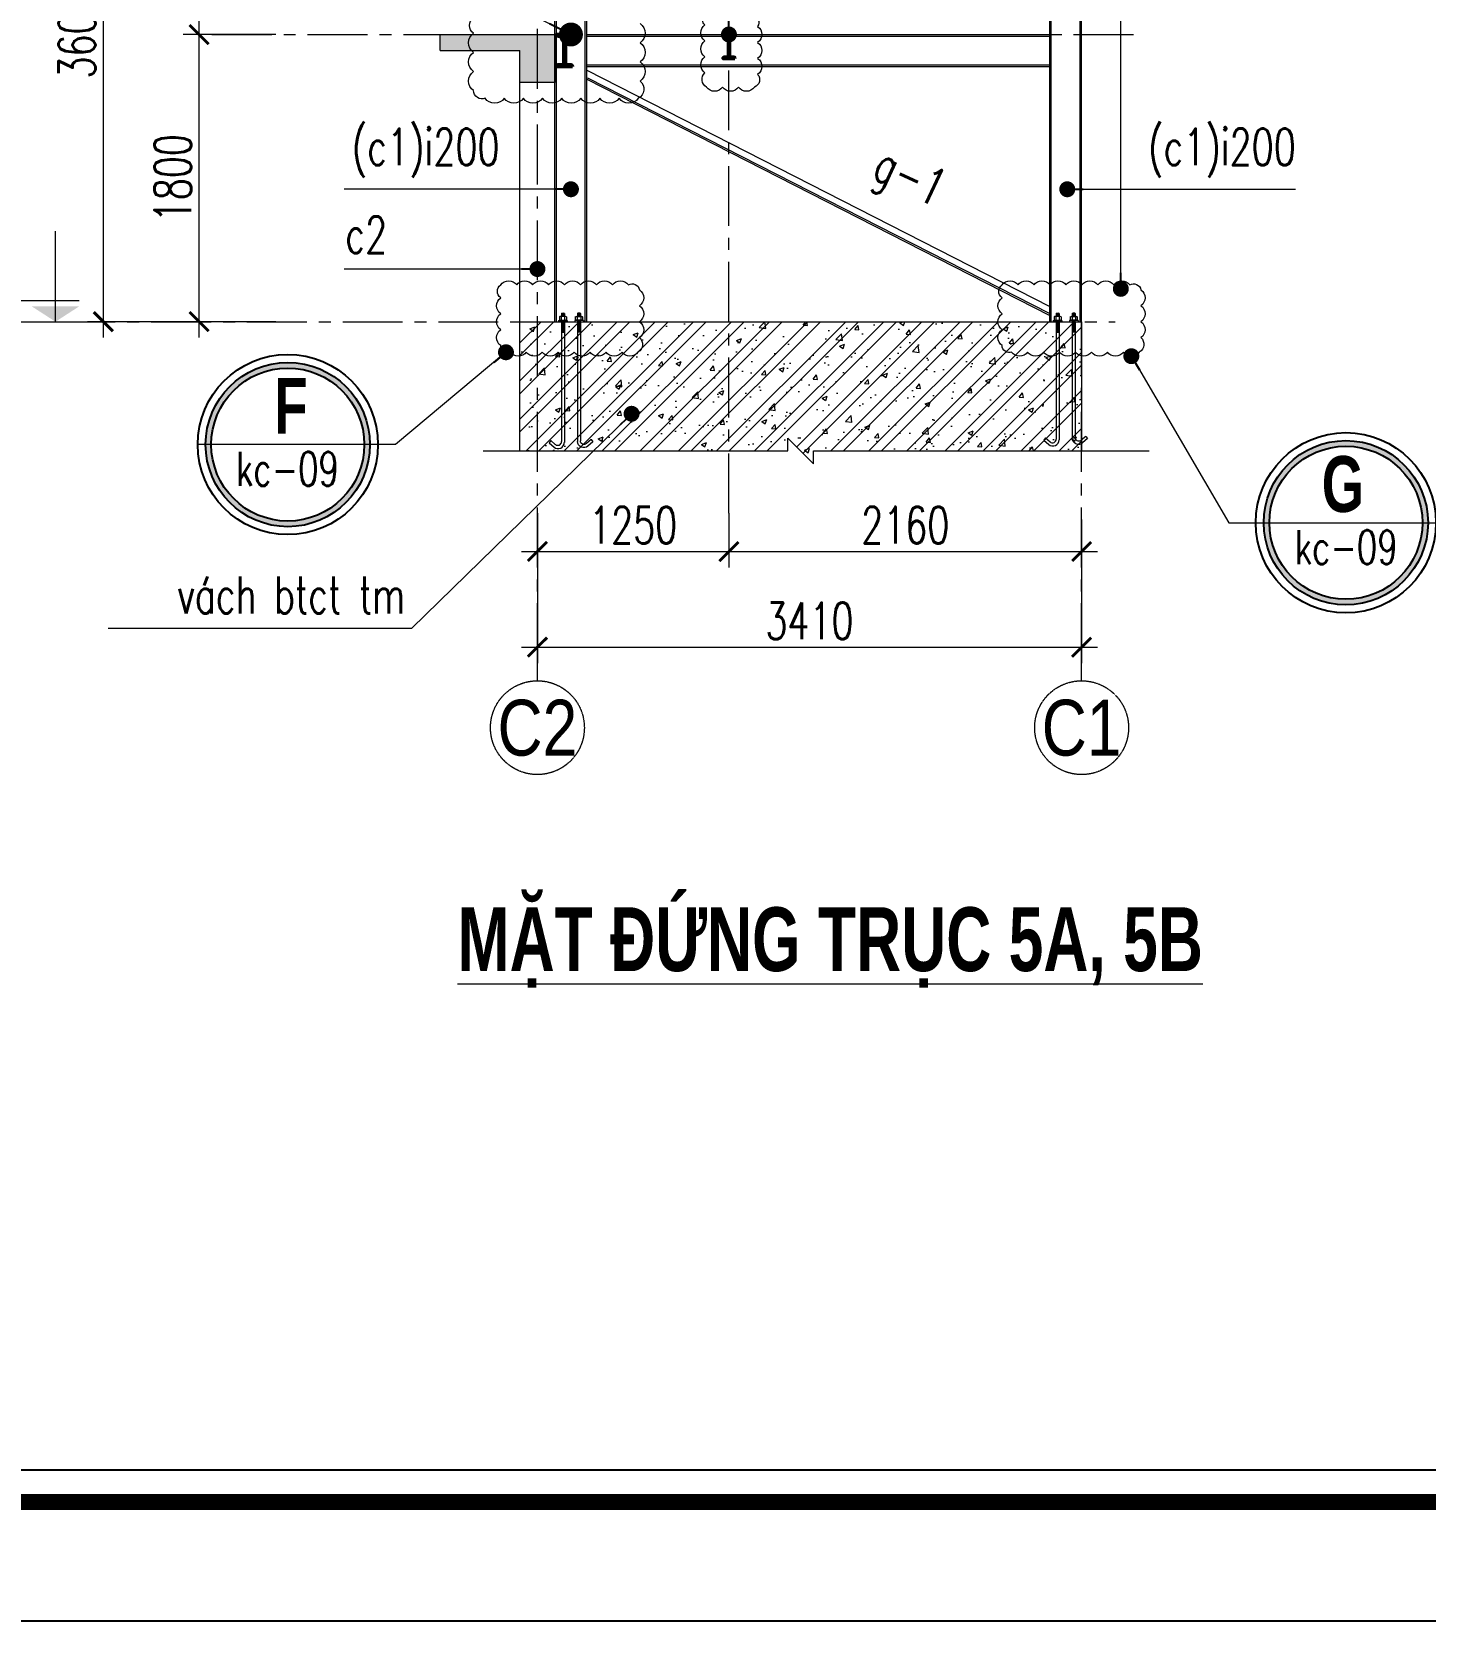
# Model space of a CAD drawing. Header units: millimetres. Extents: x 61738 to 439738, y 60858 to 151243.
# Drawn here: x 367782 to 376513, y 84100 to 94061 of the extents above; entities that cross this region are included whole.
import ezdxf
from ezdxf.enums import TextEntityAlignment as Align

# ---------------------------------------------------------------- set-up
doc = ezdxf.new("R2010")
doc.units = ezdxf.units.MM
doc.linetypes.add('CENTER', pattern=[2, 1.25, -0.25, 0.25, -0.25])
for name, color, linetype, lineweight in [('10-TEXT', 4, 'Continuous', 15), ('2-THEP2', 6, 'Continuous', 50), ('3-THAY', 7, 'Continuous', 18), ('6-TRUC', 8, 'CENTER', 9), ('7-HATCH', 8, 'Continuous', 13), ('8-DIM', 8, 'Continuous', 15), ('9-SO HIEU', 8, 'Continuous', 15), ('TEXT', 7, 'Continuous', 25)]:
    doc.layers.add(name, color=color, linetype=linetype, lineweight=lineweight)
for name, color, linetype in [('DIM', 3, 'Continuous'), ('Khungbo', 32, 'Continuous'), ('KICHTHUOC', 8, 'Continuous'), ('MANH', 8, 'Continuous')]:
    doc.layers.add(name, color=color, linetype=linetype)
doc.styles.add('A3 - Text 3.5', font='VnArialH.TTF', dxfattribs={"width": 0.8, "height": 350})
doc.styles.add('A3-Text 2.3', font='vnsimli.shx', dxfattribs={"width": 0.7, "height": 230, "bigfont": 'vn.shx'})
doc.styles.add('S1', font='vnsimli.shx', dxfattribs={"width": 0.75})
doc.styles.add('T3', font='VnArialH-Bold.TTF', dxfattribs={"width": 0.9})
doc.dimstyles.new('A3-1-100', dxfattribs={"dimtxt": 200, "dimasz": 120, "dimexe": 100, "dimexo": 0, "dimgap": 50, "dimtad": 1, "dimdec": 0, "dimdsep": 49, "dimtxsty": 'A3-Text 2.3', "dimblk": 'ARCHTICK', "dimcen": 10, "dimdle": 100, "dimclrd": 8, "dimclre": 8, "dimclrt": 2, "dimadec": 0, "dimazin": 2, "dimtfac": 1, "dimtdec": 0, "dimtix": 1, "dimtmove": 1, "dimatfit": 3, "dimldrblk": 'DOT', "dimfxl": 1, "dimtolj": 1, "dimtzin": 0, "dimlwd": -1, "dimlwe": -1, "dimarcsym": 0})
doc.dimstyles.new('A3-1-100x3', dxfattribs={"dimtxt": 230, "dimasz": 120, "dimexe": 100, "dimexo": 0, "dimgap": 50, "dimtad": 1, "dimdec": 0, "dimlfac": 0.333333, "dimdsep": 49, "dimtxsty": 'A3-Text 2.3', "dimblk": 'ARCHTICK', "dimcen": 10, "dimdle": 100, "dimclrd": 8, "dimclre": 8, "dimclrt": 2, "dimadec": 0, "dimazin": 2, "dimtfac": 1, "dimtdec": 0, "dimtix": 1, "dimtmove": 1, "dimatfit": 3, "dimldrblk": 'DOT', "dimfxl": 1, "dimtolj": 1, "dimtzin": 0, "dimlwd": -1, "dimlwe": -1, "dimarcsym": 0})

# ---------------------------------------------------------------- blocks, each defined once
blk = doc.blocks.new('CDS12')
at = {"layer": 'Defpoints'}
blk.add_lwpolyline([(91835.2, 363352.9), (49835.2, 363352.9), (49835.2, 393052.9), (91835.2, 393052.9)], close=True, dxfattribs=at)
at = {"layer": 'Khungbo', "color": 1, "const_width": 100}
blk.add_lwpolyline([(91094.5, 364099.5), (50996, 364099.5), (50996, 392312.1), (91094.5, 392312.1)], close=True, dxfattribs=at)
at = {"layer": 'Khungbo', "color": 1}
blk.add_lwpolyline([(90894.5, 364299.5), (51196, 364299.5), (51196, 392112.1), (90894.5, 392112.1)], close=True, dxfattribs=at)
blk = doc.blocks.new('*U61')
at = {"layer": '10-TEXT'}
for p, q in [((17614.6, 449766.8), (17614.6, 450310.3)), ((16706.3, 449893.2), (17755.7, 449893.2)), ((16709.8, 449765.7), (17757.1, 449765.7))]:
    blk.add_line(p, q, dxfattribs=at)
at = {"layer": '10-TEXT', "color": 1}
blk.add_solid([(17755.8, 449858.1), (17614.6, 449766.8), (17473.3, 449858.1)], dxfattribs=at)
blk = doc.blocks.new('Truc X')
at = {"layer": '6-TRUC', "color": 2}
blk.add_line((0, 0), (0, 150), dxfattribs=at)
blk.add_circle((0, -400), 400, dxfattribs=at)
at = {"layer": '6-TRUC', "color": 2, "style": 'A3 - Text 3.5', "width": 0.8}
blk.add_attdef('1', text='', height=500, dxfattribs=at).set_placement((-13, -400), align=Align.MIDDLE_CENTER)
blk = doc.blocks.new('_ArchTick')
at = {"color": 0, "linetype": 'ByBlock', "const_width": 0.15}
blk.add_lwpolyline([(-0.5, -0.5), (0.5, 0.5)], dxfattribs=at)
blk = doc.blocks.new('*D198')
at = {"layer": '8-DIM', "color": 8, "linetype": 'ByBlock', "ltscale": 100, "transparency": 16777216}
blk.add_line((368230.1, 92144.2), (368230.1, 95944.2), dxfattribs=at)
at = {"layer": '8-DIM', "color": 8, "ltscale": 100, "transparency": 16777216}
for p, q in [((369310, 95844.2), (368130.1, 95844.2)), ((369310, 92244.2), (368130.1, 92244.2))]:
    blk.add_line(p, q, dxfattribs=at)
at = {"layer": 'Defpoints', "color": 0, "ltscale": 100, "transparency": 16777216}
for p in [(368230.1, 95844.2), (369310, 95844.2), (369310, 92244.2)]:
    blk.add_point(p, dxfattribs=at)
at = {"layer": '8-DIM', "color": 8, "ltscale": 100, "transparency": 16777216, "xscale": 120, "yscale": 120, "zscale": 120}
for p, rotation in [((368230.1, 95844.2), 90), ((368230.1, 92244.2), 270)]:
    blk.add_blockref('_ArchTick', p, dxfattribs=dict(at, rotation=rotation))
at = {"layer": '8-DIM', "color": 2, "ltscale": 100, "transparency": 16777216, "insert": (368065.1, 94044.2), "char_height": 230, "attachment_point": 5, "rotation": 90, "style": 'A3-Text 2.3'}
blk.add_mtext('\\A1;3600', dxfattribs=at)
blk = doc.blocks.new('_Dot')
at = {"color": 0, "linetype": 'ByBlock', "lineweight": -2}
blk.add_line((-0.5, 0), (-1, 0), dxfattribs=at)
at = {"color": 0, "linetype": 'ByBlock', "const_width": 0.5}
blk.add_lwpolyline([(-0.25, 0, 1), (0.25, 0, 1)], format="xyb", close=True, dxfattribs=at)
blk = doc.blocks.new('*D199')
at = {"layer": '8-DIM', "color": 8, "linetype": 'ByBlock', "ltscale": 100, "transparency": 16777216}
blk.add_line((368830.1, 92144.2), (368830.1, 94144.2), dxfattribs=at)
at = {"layer": '8-DIM', "color": 8, "ltscale": 100, "transparency": 16777216}
for p, q in [((369310, 94044.2), (368730.1, 94044.2)), ((369310, 92244.2), (368730.1, 92244.2))]:
    blk.add_line(p, q, dxfattribs=at)
at = {"layer": 'Defpoints', "color": 0, "ltscale": 100, "transparency": 16777216}
for p in [(368830.1, 94044.2), (369310, 94044.2), (369310, 92244.2)]:
    blk.add_point(p, dxfattribs=at)
at = {"layer": '8-DIM', "color": 8, "ltscale": 100, "transparency": 16777216, "xscale": 120, "yscale": 120, "zscale": 120}
for p, rotation in [((368830.1, 94044.2), 90), ((368830.1, 92244.2), 270)]:
    blk.add_blockref('_ArchTick', p, dxfattribs=dict(at, rotation=rotation))
at = {"layer": '8-DIM', "color": 2, "ltscale": 100, "transparency": 16777216, "insert": (368665.1, 93144.2), "char_height": 230, "attachment_point": 5, "rotation": 90, "style": 'A3-Text 2.3'}
blk.add_mtext('\\A1;1800', dxfattribs=at)
blk = doc.blocks.new('*D200')
at = {"layer": '8-DIM', "color": 8, "linetype": 'ByBlock', "ltscale": 100, "transparency": 16777216}
blk.add_line((368830.1, 93944.2), (368830.1, 95944.2), dxfattribs=at)
at = {"layer": '8-DIM', "color": 8, "ltscale": 100, "transparency": 16777216}
for p, q in [((369310, 95844.2), (368730.1, 95844.2)), ((369310, 94044.2), (368730.1, 94044.2))]:
    blk.add_line(p, q, dxfattribs=at)
at = {"layer": 'Defpoints', "color": 0, "ltscale": 100, "transparency": 16777216}
for p in [(368830.1, 95844.2), (369310, 95844.2), (369310, 94044.2)]:
    blk.add_point(p, dxfattribs=at)
at = {"layer": '8-DIM', "color": 8, "ltscale": 100, "transparency": 16777216, "xscale": 120, "yscale": 120, "zscale": 120}
for p, rotation in [((368830.1, 95844.2), 90), ((368830.1, 94044.2), 270)]:
    blk.add_blockref('_ArchTick', p, dxfattribs=dict(at, rotation=rotation))
at = {"layer": '8-DIM', "color": 2, "ltscale": 100, "transparency": 16777216, "insert": (368665.1, 94944.2), "char_height": 230, "attachment_point": 5, "rotation": 90, "style": 'A3-Text 2.3'}
blk.add_mtext('\\A1;1800', dxfattribs=at)
blk = doc.blocks.new('*D213')
at = {"layer": '8-DIM', "color": 8, "ltscale": 100, "transparency": 16777216}
for p, q in [((370950.1, 90894.2), (370950.1, 90104.2)), ((374360.1, 90894.2), (374360.1, 90104.2))]:
    blk.add_line(p, q, dxfattribs=at)
at = {"layer": '8-DIM', "color": 8, "linetype": 'ByBlock', "ltscale": 100, "transparency": 16777216}
blk.add_line((370850.1, 90204.2), (374460.1, 90204.2), dxfattribs=at)
at = {"layer": 'Defpoints', "color": 0, "ltscale": 100, "transparency": 16777216}
for p in [(370950.1, 90894.2), (374360.1, 90894.2), (374360.1, 90204.2)]:
    blk.add_point(p, dxfattribs=at)
at = {"layer": '8-DIM', "color": 8, "ltscale": 100, "transparency": 16777216, "xscale": 120, "yscale": 120, "zscale": 120, "rotation": 180}
blk.add_blockref('_ArchTick', (370950.1, 90204.2), dxfattribs=at)
at = {"layer": '8-DIM', "color": 8, "ltscale": 100, "transparency": 16777216, "xscale": 120, "yscale": 120, "zscale": 120}
blk.add_blockref('_ArchTick', (374360.1, 90204.2), dxfattribs=at)
at = {"layer": '8-DIM', "color": 2, "ltscale": 100, "transparency": 16777216, "insert": (372655.1, 90369.2), "char_height": 230, "attachment_point": 5, "style": 'A3-Text 2.3'}
blk.add_mtext('\\A1;3410', dxfattribs=at)
blk = doc.blocks.new('*D214')
at = {"layer": '8-DIM', "color": 8, "ltscale": 500, "transparency": 16777216}
for p, q in [((370950.1, 91044.2), (370950.1, 90704.2)), ((372150.1, 91044.2), (372150.1, 90704.2))]:
    blk.add_line(p, q, dxfattribs=at)
at = {"layer": '8-DIM', "color": 8, "linetype": 'ByBlock', "ltscale": 500, "transparency": 16777216}
blk.add_line((370850.1, 90804.2), (372250.1, 90804.2), dxfattribs=at)
at = {"layer": 'Defpoints', "color": 0, "ltscale": 500, "transparency": 16777216}
for p in [(370950.1, 91044.2), (372150.1, 91044.2), (372150.1, 90804.2)]:
    blk.add_point(p, dxfattribs=at)
at = {"layer": '8-DIM', "color": 8, "ltscale": 500, "transparency": 16777216, "xscale": 120, "yscale": 120, "zscale": 120, "rotation": 180}
blk.add_blockref('_ArchTick', (370950.1, 90804.2), dxfattribs=at)
at = {"layer": '8-DIM', "color": 8, "ltscale": 500, "transparency": 16777216, "xscale": 120, "yscale": 120, "zscale": 120}
blk.add_blockref('_ArchTick', (372150.1, 90804.2), dxfattribs=at)
at = {"layer": '8-DIM', "color": 2, "ltscale": 500, "transparency": 16777216, "insert": (371550.1, 90969.2), "char_height": 230, "attachment_point": 5, "style": 'A3-Text 2.3'}
blk.add_mtext('\\A1;1250', dxfattribs=at)
blk = doc.blocks.new('*D215')
at = {"layer": '8-DIM', "color": 8, "ltscale": 500, "transparency": 16777216}
for p, q in [((372150.1, 91044.2), (372150.1, 90704.2)), ((374360.1, 91004.2), (374360.1, 90704.2))]:
    blk.add_line(p, q, dxfattribs=at)
at = {"layer": '8-DIM', "color": 8, "linetype": 'ByBlock', "ltscale": 500, "transparency": 16777216}
blk.add_line((372050.1, 90804.2), (374460.1, 90804.2), dxfattribs=at)
at = {"layer": 'Defpoints', "color": 0, "ltscale": 500, "transparency": 16777216}
for p in [(372150.1, 91044.2), (374360.1, 91004.2), (374360.1, 90804.2)]:
    blk.add_point(p, dxfattribs=at)
at = {"layer": '8-DIM', "color": 8, "ltscale": 500, "transparency": 16777216, "xscale": 120, "yscale": 120, "zscale": 120, "rotation": 180}
blk.add_blockref('_ArchTick', (372150.1, 90804.2), dxfattribs=at)
at = {"layer": '8-DIM', "color": 8, "ltscale": 500, "transparency": 16777216, "xscale": 120, "yscale": 120, "zscale": 120}
blk.add_blockref('_ArchTick', (374360.1, 90804.2), dxfattribs=at)
at = {"layer": '8-DIM', "color": 2, "ltscale": 500, "transparency": 16777216, "insert": (373255.1, 90969.2), "char_height": 230, "attachment_point": 5, "style": 'A3-Text 2.3'}
blk.add_mtext('\\A1;2160', dxfattribs=at)
blk = doc.blocks.new('*U450')
at = {"layer": '3-THAY'}
for p, q in [((119, 1223), (228, 1223)), ((119, 1223), (119, 1209)), ((130, 1270), (151, 1278)), ((130, 1270), (130, 1232)), ((130, 1232), (151, 1224)), ((130, 1232), (151, 1224)), ((130, 1232), (151, 1224)), ((130, 1232), (151, 1224)), ((130, 1232), (151, 1224)), ((130, 1232), (151, 1224)), ((130, 1232), (151, 1224)), ((130, 1232), (151, 1224)), ((151, 1278), (175, 1278)), ((199, 1224), (151, 1224)), ((153, 1270), (153, 1232)), ((156, 1311), (161, 1316)), ((156, 1311), (156, 1278)), ((156, 1209), (156, -282)), ((161, 1316), (187, 1316)), ((199, 1278), (175, 1278)), ((192, 1311), (187, 1316)), ((192, 1311), (192, 1277)), ((192, 1209), (192, -291)), ((195, 1270), (195, 1232)), ((220, 1270), (199, 1278)), ((220, 1232), (199, 1224)), ((220, 1232), (199, 1224)), ((220, 1232), (199, 1224)), ((220, 1232), (199, 1224)), ((220, 1232), (199, 1224)), ((220, 1232), (199, 1224)), ((220, 1232), (199, 1224)), ((220, 1232), (199, 1224)), ((220, 1270), (220, 1232)), ((228, 1223), (228, 1209)), ((22, -268), (0, -295)), ((0, -295), (63, -350)), ((22, -268), (79, -317))]:
    blk.add_line(p, q, dxfattribs=at)
at = {"layer": '3-THAY', "color": 7}
for p, q in [((130, 1270), (151, 1278)), ((130, 1270), (151, 1278)), ((130, 1270), (151, 1278)), ((130, 1270), (151, 1278)), ((130, 1270), (151, 1278)), ((130, 1270), (151, 1278)), ((130, 1270), (151, 1278)), ((130, 1270), (130, 1232)), ((130, 1270), (130, 1232)), ((130, 1270), (130, 1232)), ((130, 1270), (130, 1232)), ((130, 1270), (130, 1232)), ((130, 1270), (130, 1232)), ((130, 1270), (130, 1232)), ((151, 1278), (175, 1278)), ((151, 1278), (175, 1278)), ((151, 1278), (175, 1278)), ((151, 1278), (175, 1278)), ((151, 1278), (175, 1278)), ((151, 1278), (175, 1278)), ((151, 1278), (175, 1278)), ((220, 1270), (199, 1278)), ((220, 1270), (199, 1278)), ((220, 1270), (199, 1278)), ((220, 1270), (199, 1278)), ((220, 1270), (199, 1278)), ((220, 1270), (199, 1278)), ((220, 1270), (199, 1278)), ((220, 1270), (220, 1232)), ((220, 1270), (220, 1232)), ((220, 1270), (220, 1232)), ((220, 1270), (220, 1232)), ((220, 1270), (220, 1232)), ((220, 1270), (220, 1232)), ((220, 1270), (220, 1232))]:
    blk.add_line(p, q, dxfattribs=at)
at = {"layer": '3-THAY'}
for centre, radius, start, end in [((142, 1258), 16, 44.6984, 135.3016), ((142, 1244), 16, 224.6984, 315.3016), ((174, 1223), 50.6, 66.2012, 115.0235), ((174, 1279), 50.6, 244.9765, 293.7988), ((207, 1254), 19.8, 51.5421, 128.4579), ((207, 1248), 19.8, 231.5421, 308.4579), ((114, -291), 77.8, 228.9825, 0), ((110, -282), 46.7, 228.9825, 0)]:
    blk.add_arc(centre, radius, start, end, dxfattribs=at)
at = {"layer": '9-SO HIEU'}
for p, q in [((156, 1311), (192, 1308)), ((156, 1305), (192, 1302)), ((156, 1298), (192, 1295)), ((156, 1292), (192, 1289)), ((156, 1286), (192, 1283)), ((156, 1280), (192, 1277)), ((156, 1204), (192, 1202)), ((156, 1197), (192, 1195)), ((156, 1191), (192, 1188)), ((156, 1191), (192, 1188)), ((156, 1183), (192, 1180)), ((156, 1176), (192, 1173)), ((156, 1170), (192, 1167)), ((156, 1164), (192, 1161)), ((156, 1155), (192, 1153)), ((156, 1148), (192, 1146)), ((156, 1142), (192, 1140)), ((156, 1136), (192, 1134)), ((156, 1128), (192, 1125)), ((156, 1121), (192, 1118)), ((156, 1115), (192, 1112)), ((156, 1109), (192, 1106)), ((156, 1097), (192, 1094)), ((156, 1090), (192, 1087)), ((156, 1084), (192, 1081)), ((156, 1078), (192, 1075))]:
    blk.add_line(p, q, dxfattribs=at)
blk = doc.blocks.new('*U451')
at = {"layer": '3-THAY'}
for p, q in [((119, 1223), (228, 1223)), ((119, 1223), (119, 1209)), ((130, 1270), (151, 1278)), ((130, 1270), (130, 1232)), ((130, 1232), (151, 1224)), ((130, 1232), (151, 1224)), ((130, 1232), (151, 1224)), ((130, 1232), (151, 1224)), ((130, 1232), (151, 1224)), ((130, 1232), (151, 1224)), ((130, 1232), (151, 1224)), ((130, 1232), (151, 1224)), ((151, 1278), (175, 1278)), ((199, 1224), (151, 1224)), ((153, 1270), (153, 1232)), ((156, 1311), (161, 1316)), ((156, 1311), (156, 1278)), ((156, 1209), (156, -294)), ((161, 1316), (187, 1316)), ((199, 1278), (175, 1278)), ((192, 1311), (187, 1316)), ((192, 1311), (192, 1277)), ((192, 1209), (192, -304)), ((195, 1270), (195, 1232)), ((220, 1270), (199, 1278)), ((220, 1232), (199, 1224)), ((220, 1232), (199, 1224)), ((220, 1232), (199, 1224)), ((220, 1232), (199, 1224)), ((220, 1232), (199, 1224)), ((220, 1232), (199, 1224)), ((220, 1232), (199, 1224)), ((220, 1232), (199, 1224)), ((220, 1270), (220, 1232)), ((228, 1223), (228, 1209)), ((22, -280), (0, -308)), ((0, -308), (63, -362)), ((22, -280), (79, -330))]:
    blk.add_line(p, q, dxfattribs=at)
at = {"layer": '3-THAY', "color": 7}
for p, q in [((130, 1270), (151, 1278)), ((130, 1270), (151, 1278)), ((130, 1270), (151, 1278)), ((130, 1270), (151, 1278)), ((130, 1270), (151, 1278)), ((130, 1270), (151, 1278)), ((130, 1270), (151, 1278)), ((130, 1270), (130, 1232)), ((130, 1270), (130, 1232)), ((130, 1270), (130, 1232)), ((130, 1270), (130, 1232)), ((130, 1270), (130, 1232)), ((130, 1270), (130, 1232)), ((130, 1270), (130, 1232)), ((151, 1278), (175, 1278)), ((151, 1278), (175, 1278)), ((151, 1278), (175, 1278)), ((151, 1278), (175, 1278)), ((151, 1278), (175, 1278)), ((151, 1278), (175, 1278)), ((151, 1278), (175, 1278)), ((220, 1270), (199, 1278)), ((220, 1270), (199, 1278)), ((220, 1270), (199, 1278)), ((220, 1270), (199, 1278)), ((220, 1270), (199, 1278)), ((220, 1270), (199, 1278)), ((220, 1270), (199, 1278)), ((220, 1270), (220, 1232)), ((220, 1270), (220, 1232)), ((220, 1270), (220, 1232)), ((220, 1270), (220, 1232)), ((220, 1270), (220, 1232)), ((220, 1270), (220, 1232)), ((220, 1270), (220, 1232))]:
    blk.add_line(p, q, dxfattribs=at)
at = {"layer": '3-THAY'}
for centre, radius, start, end in [((142, 1258), 16, 44.6984, 135.3016), ((142, 1244), 16, 224.6984, 315.3016), ((174, 1223), 50.6, 66.2012, 115.0235), ((174, 1279), 50.6, 244.9765, 293.7988), ((207, 1254), 19.8, 51.5421, 128.4579), ((207, 1248), 19.8, 231.5421, 308.4579), ((114, -304), 77.8, 228.9825, 0), ((110, -294), 46.7, 228.9825, 0)]:
    blk.add_arc(centre, radius, start, end, dxfattribs=at)
at = {"layer": '9-SO HIEU'}
for p, q in [((156, 1311), (192, 1308)), ((156, 1305), (192, 1302)), ((156, 1298), (192, 1295)), ((156, 1292), (192, 1289)), ((156, 1286), (192, 1283)), ((156, 1280), (192, 1277)), ((156, 1204), (192, 1202)), ((156, 1197), (192, 1195)), ((156, 1191), (192, 1188)), ((156, 1191), (192, 1188)), ((156, 1183), (192, 1180)), ((156, 1176), (192, 1173)), ((156, 1170), (192, 1167)), ((156, 1164), (192, 1161)), ((156, 1155), (192, 1153)), ((156, 1148), (192, 1146)), ((156, 1142), (192, 1140)), ((156, 1136), (192, 1134)), ((156, 1128), (192, 1125)), ((156, 1121), (192, 1118)), ((156, 1115), (192, 1112)), ((156, 1109), (192, 1106)), ((156, 1097), (192, 1094)), ((156, 1090), (192, 1087)), ((156, 1084), (192, 1081)), ((156, 1078), (192, 1075))]:
    blk.add_line(p, q, dxfattribs=at)
blk = doc.blocks.new('*U453')
at = {"layer": '3-THAY'}
for p, q in [((119, 1223), (228, 1223)), ((119, 1223), (119, 1209)), ((130, 1270), (151, 1278)), ((130, 1270), (130, 1232)), ((130, 1232), (151, 1224)), ((130, 1232), (151, 1224)), ((130, 1232), (151, 1224)), ((130, 1232), (151, 1224)), ((130, 1232), (151, 1224)), ((130, 1232), (151, 1224)), ((130, 1232), (151, 1224)), ((130, 1232), (151, 1224)), ((151, 1278), (175, 1278)), ((199, 1224), (151, 1224)), ((153, 1270), (153, 1232)), ((156, 1311), (161, 1316)), ((156, 1311), (156, 1278)), ((156, 1209), (156, -242)), ((161, 1316), (187, 1316)), ((199, 1278), (175, 1278)), ((192, 1311), (187, 1316)), ((192, 1311), (192, 1277)), ((192, 1209), (192, -251)), ((195, 1270), (195, 1232)), ((220, 1270), (199, 1278)), ((220, 1232), (199, 1224)), ((220, 1232), (199, 1224)), ((220, 1232), (199, 1224)), ((220, 1232), (199, 1224)), ((220, 1232), (199, 1224)), ((220, 1232), (199, 1224)), ((220, 1232), (199, 1224)), ((220, 1232), (199, 1224)), ((220, 1270), (220, 1232)), ((228, 1223), (228, 1209)), ((22, -228), (0, -255)), ((0, -255), (63, -310)), ((22, -228), (79, -277))]:
    blk.add_line(p, q, dxfattribs=at)
at = {"layer": '3-THAY', "color": 7}
for p, q in [((130, 1270), (151, 1278)), ((130, 1270), (151, 1278)), ((130, 1270), (151, 1278)), ((130, 1270), (151, 1278)), ((130, 1270), (151, 1278)), ((130, 1270), (151, 1278)), ((130, 1270), (151, 1278)), ((130, 1270), (130, 1232)), ((130, 1270), (130, 1232)), ((130, 1270), (130, 1232)), ((130, 1270), (130, 1232)), ((130, 1270), (130, 1232)), ((130, 1270), (130, 1232)), ((130, 1270), (130, 1232)), ((151, 1278), (175, 1278)), ((151, 1278), (175, 1278)), ((151, 1278), (175, 1278)), ((151, 1278), (175, 1278)), ((151, 1278), (175, 1278)), ((151, 1278), (175, 1278)), ((151, 1278), (175, 1278)), ((220, 1270), (199, 1278)), ((220, 1270), (199, 1278)), ((220, 1270), (199, 1278)), ((220, 1270), (199, 1278)), ((220, 1270), (199, 1278)), ((220, 1270), (199, 1278)), ((220, 1270), (199, 1278)), ((220, 1270), (220, 1232)), ((220, 1270), (220, 1232)), ((220, 1270), (220, 1232)), ((220, 1270), (220, 1232)), ((220, 1270), (220, 1232)), ((220, 1270), (220, 1232)), ((220, 1270), (220, 1232))]:
    blk.add_line(p, q, dxfattribs=at)
at = {"layer": '3-THAY'}
for centre, radius, start, end in [((142, 1258), 16, 44.6984, 135.3016), ((142, 1244), 16, 224.6984, 315.3016), ((174, 1223), 50.6, 66.2012, 115.0235), ((174, 1279), 50.6, 244.9765, 293.7988), ((207, 1254), 19.8, 51.5421, 128.4579), ((207, 1248), 19.8, 231.5421, 308.4579), ((114, -251), 77.8, 228.9825, 0), ((110, -242), 46.7, 228.9825, 0)]:
    blk.add_arc(centre, radius, start, end, dxfattribs=at)
at = {"layer": '9-SO HIEU'}
for p, q in [((156, 1311), (192, 1308)), ((156, 1305), (192, 1302)), ((156, 1298), (192, 1295)), ((156, 1292), (192, 1289)), ((156, 1286), (192, 1283)), ((156, 1280), (192, 1277)), ((156, 1204), (192, 1202)), ((156, 1197), (192, 1195)), ((156, 1191), (192, 1188)), ((156, 1191), (192, 1188)), ((156, 1183), (192, 1180)), ((156, 1176), (192, 1173)), ((156, 1170), (192, 1167)), ((156, 1164), (192, 1161)), ((156, 1155), (192, 1153)), ((156, 1148), (192, 1146)), ((156, 1142), (192, 1140)), ((156, 1136), (192, 1134)), ((156, 1128), (192, 1125)), ((156, 1121), (192, 1118)), ((156, 1115), (192, 1112)), ((156, 1109), (192, 1106)), ((156, 1097), (192, 1094)), ((156, 1090), (192, 1087)), ((156, 1084), (192, 1081)), ((156, 1078), (192, 1075))]:
    blk.add_line(p, q, dxfattribs=at)
blk = doc.blocks.new('*U452')
at = {"layer": '3-THAY'}
for p, q in [((119, 1223), (228, 1223)), ((119, 1223), (119, 1209)), ((130, 1270), (151, 1278)), ((130, 1270), (130, 1232)), ((130, 1232), (151, 1224)), ((130, 1232), (151, 1224)), ((130, 1232), (151, 1224)), ((130, 1232), (151, 1224)), ((130, 1232), (151, 1224)), ((130, 1232), (151, 1224)), ((130, 1232), (151, 1224)), ((130, 1232), (151, 1224)), ((151, 1278), (175, 1278)), ((199, 1224), (151, 1224)), ((153, 1270), (153, 1232)), ((156, 1311), (161, 1316)), ((156, 1311), (156, 1278)), ((156, 1209), (156, -262)), ((161, 1316), (187, 1316)), ((199, 1278), (175, 1278)), ((192, 1311), (187, 1316)), ((192, 1311), (192, 1277)), ((192, 1209), (192, -271)), ((195, 1270), (195, 1232)), ((220, 1270), (199, 1278)), ((220, 1232), (199, 1224)), ((220, 1232), (199, 1224)), ((220, 1232), (199, 1224)), ((220, 1232), (199, 1224)), ((220, 1232), (199, 1224)), ((220, 1232), (199, 1224)), ((220, 1232), (199, 1224)), ((220, 1232), (199, 1224)), ((220, 1270), (220, 1232)), ((228, 1223), (228, 1209)), ((22, -248), (0, -275)), ((0, -275), (63, -330)), ((22, -248), (79, -297))]:
    blk.add_line(p, q, dxfattribs=at)
at = {"layer": '3-THAY', "color": 7}
for p, q in [((130, 1270), (151, 1278)), ((130, 1270), (151, 1278)), ((130, 1270), (151, 1278)), ((130, 1270), (151, 1278)), ((130, 1270), (151, 1278)), ((130, 1270), (151, 1278)), ((130, 1270), (151, 1278)), ((130, 1270), (130, 1232)), ((130, 1270), (130, 1232)), ((130, 1270), (130, 1232)), ((130, 1270), (130, 1232)), ((130, 1270), (130, 1232)), ((130, 1270), (130, 1232)), ((130, 1270), (130, 1232)), ((151, 1278), (175, 1278)), ((151, 1278), (175, 1278)), ((151, 1278), (175, 1278)), ((151, 1278), (175, 1278)), ((151, 1278), (175, 1278)), ((151, 1278), (175, 1278)), ((151, 1278), (175, 1278)), ((220, 1270), (199, 1278)), ((220, 1270), (199, 1278)), ((220, 1270), (199, 1278)), ((220, 1270), (199, 1278)), ((220, 1270), (199, 1278)), ((220, 1270), (199, 1278)), ((220, 1270), (199, 1278)), ((220, 1270), (220, 1232)), ((220, 1270), (220, 1232)), ((220, 1270), (220, 1232)), ((220, 1270), (220, 1232)), ((220, 1270), (220, 1232)), ((220, 1270), (220, 1232)), ((220, 1270), (220, 1232))]:
    blk.add_line(p, q, dxfattribs=at)
at = {"layer": '3-THAY'}
for centre, radius, start, end in [((142, 1258), 16, 44.6984, 135.3016), ((142, 1244), 16, 224.6984, 315.3016), ((174, 1223), 50.6, 66.2012, 115.0235), ((174, 1279), 50.6, 244.9765, 293.7988), ((207, 1254), 19.8, 51.5421, 128.4579), ((207, 1248), 19.8, 231.5421, 308.4579), ((114, -271), 77.8, 228.9825, 0), ((110, -262), 46.7, 228.9825, 0)]:
    blk.add_arc(centre, radius, start, end, dxfattribs=at)
at = {"layer": '9-SO HIEU'}
for p, q in [((156, 1311), (192, 1308)), ((156, 1305), (192, 1302)), ((156, 1298), (192, 1295)), ((156, 1292), (192, 1289)), ((156, 1286), (192, 1283)), ((156, 1280), (192, 1277)), ((156, 1204), (192, 1202)), ((156, 1197), (192, 1195)), ((156, 1191), (192, 1188)), ((156, 1191), (192, 1188)), ((156, 1183), (192, 1180)), ((156, 1176), (192, 1173)), ((156, 1170), (192, 1167)), ((156, 1164), (192, 1161)), ((156, 1155), (192, 1153)), ((156, 1148), (192, 1146)), ((156, 1142), (192, 1140)), ((156, 1136), (192, 1134)), ((156, 1128), (192, 1125)), ((156, 1121), (192, 1118)), ((156, 1115), (192, 1112)), ((156, 1109), (192, 1106)), ((156, 1097), (192, 1094)), ((156, 1090), (192, 1087)), ((156, 1084), (192, 1081)), ((156, 1078), (192, 1075))]:
    blk.add_line(p, q, dxfattribs=at)

msp = doc.modelspace()

# ---------------------------------------------------------------- hatches: boundary and pattern name
at = {"layer": '7-HATCH', "ltscale": 400}
h = msp.add_hatch(color=256, dxfattribs=at)
h.dxf.hatch_style = 1
h.paths.add_polyline_path([(370340.1, 94044.2), (370340.1, 93944.2), (370840.1, 93944.2), (370840.1, 93744.2), (371060.1, 93744.2), (371060.1, 94044.2)])
at = {"layer": '7-HATCH', "ltscale": 500}
h = msp.add_hatch(dxfattribs=at)
h.set_pattern_fill('BT', color=256, scale=45, pattern_type=2)
h.set_pattern_definition([(45, (-34339.88, 44904.17), (-119.32427, 119.32427), []), (45, (-34260.33, 44904.17), (-119.32427, 119.32427), []), (50, (-34339.88, 44904.17), (322.76708, -28.23846), [33.75, -371.25]), (355, (-34339.88, 44904.17), (-62.4381, 338.48646), [27, -297]), (100.4514, (-34313, 44901.82), (260.32922, 310.2478), [28.68309, -315.51395]), (46.1842, (-34339.9, 44994.17), (480.25847, -74.48356), [50.625, -556.875]), (96.6356, (-34299.86, 44987.97), (420.5982, 438.35304), [43.02463, -473.27085]), (351.1842, (-34339.9, 44994.17), (420.5979, 438.3534), [40.5, -445.5]), (21, (-34294.88, 44971.67), (268.60817, -181.1785), [33.75, -371.25]), (326, (-34294.88, 44971.67), (109.4919, 326.31752), [27, -297]), (71.4514, (-34272.5, 44956.58), (378.10018, 145.13872), [28.68309, -315.51395]), (37.5, (-34339.88, 44904.17), (5.471935, 149.802234), [0, -293.4, 0, -301.5, 0, -298.125]), (7.5, (-34339.88, 44904.17), (118.38129, 177.48527), [0, -171.9, 0, -286.65, 0, -113.625]), (327.5, (-34440.23, 44904.17), (240.220096, -10.149692), [0, -112.5, 0, -351, 0, -465.75]), (317.5, (-34485.23, 44904.17), (262.43378, 45.04724), [0, -146.25, 0, -233.1, 0, -330.75])])
h.paths.add_polyline_path([(372520.1, 91434.2), (372520.1, 91514.2), (372680.1, 91354.2), (372680.1, 91434.2), (374360.1, 91434.2), (374360.1, 92244.2), (370840.1, 92244.2), (370840.1, 91434.2)])
at = {"layer": '7-HATCH'}
h = msp.add_hatch(color=256, dxfattribs=at)
edge = h.paths.add_edge_path(flags=17)
edge.add_arc((369385.8, 91474.2), 479.5, 0, 360)
edge = h.paths.add_edge_path()
edge.add_arc((369385.8, 91474.2), 514.7, 0, 360)
h = msp.add_hatch(color=256, dxfattribs=at)
edge = h.paths.add_edge_path(flags=17)
edge.add_arc((376016, 90984.2), 479.5, 0, 360)
edge = h.paths.add_edge_path()
edge.add_arc((376016, 90984.2), 514.7, 0, 360)

# ---------------------------------------------------------------- linework, layer by layer
at = {"layer": '2-THEP2'}
for points in [[(371170.1, 93844.2), (371070.1, 93844.2), (371070.1, 93844.2, -0.414214), (371080.1, 93854.2), (371105.1, 93854.2, 0.414214), (371115.1, 93864.2), (371115.1, 94024.2, 0.414214), (371105.1, 94034.2), (371080.1, 94034.2, -0.414214), (371070.1, 94044.2), (371070.1, 94044.2), (371170.1, 94044.2), (371170.1, 94044.2, -0.414214), (371160.1, 94034.2), (371135.1, 94034.2, 0.414214), (371125.1, 94024.2), (371125.1, 93864.2, 0.414214), (371135.1, 93854.2), (371160.1, 93854.2, -0.414214), (371170.1, 93844.2)], [(372187.6, 93894.2), (372112.6, 93894.2), (372112.6, 93894.2, -0.414214), (372120.1, 93901.7), (372138.9, 93901.7, 0.414214), (372146.4, 93909.2), (372146.4, 94029.2, 0.414214), (372138.9, 94036.7), (372120.1, 94036.7, -0.414214), (372112.6, 94044.2), (372112.6, 94044.2), (372187.6, 94044.2), (372187.6, 94044.2, -0.414214), (372180.1, 94036.7), (372161.4, 94036.7, 0.414214), (372153.9, 94029.2), (372153.9, 93909.2, 0.414214), (372161.4, 93901.7), (372180.1, 93901.7, -0.414214), (372187.6, 93894.2)]]:
    msp.add_lwpolyline(points, format="xyb", close=True, dxfattribs=at)
at = {"layer": '3-THAY', "ltscale": 500}
for p, q in [((370340.1, 94044.2), (371060.1, 94044.2)), ((370340.1, 93944.2), (370340.1, 94044.2)), ((371060.1, 94044.2), (371060.1, 93744.2)), ((370340.1, 93944.2), (370840.1, 93944.2)), ((370840.1, 93744.2), (370840.1, 93944.2)), ((371060.1, 93744.2), (370840.1, 93744.2))]:
    msp.add_line(p, q, dxfattribs=at)
at = {"layer": '3-THAY', "ltscale": 300}
for points in [[(371060.1, 92244.2), (371060.1, 111194.2)], [(371070.1, 92244.2), (371070.1, 111194.2)], [(371250.1, 92244.2), (371250.1, 111194.2)], [(371260.1, 92244.2), (371260.1, 111194.2)], [(374160.1, 92244.2), (374160.1, 111194.2)], [(374170.1, 92244.2), (374170.1, 111194.2)], [(374350.1, 92244.2), (374350.1, 111194.2)], [(374360.1, 92244.2), (374360.1, 111194.2)]]:
    msp.add_lwpolyline(points, dxfattribs=at)
at = {"layer": '3-THAY', "ltscale": 500}
for points in [[(371260.1, 94044.2), (374160.1, 94044.2)], [(371260.1, 94034.2), (374160.1, 94034.2)], [(371260.1, 93854.2), (374160.1, 93854.2)], [(371260.1, 93844.2), (374160.1, 93844.2)], [(370840.1, 92244.2), (370840.1, 93744.2)], [(371260.1, 93820), (374160.1, 92340)], [(371260.1, 93763.9), (374160.1, 92283.9)], [(371264.7, 93772.8), (374160.1, 92295.1)], [(370840.1, 91434.2), (370840.1, 92244.2), (374360.1, 92244.2), (374360.1, 91434.2)]]:
    msp.add_lwpolyline(points, dxfattribs=at)
at = {"layer": '6-TRUC', "ltscale": 300}
for points in [[(370950.1, 90104.2), (370950.1, 111444.2)], [(372150.1, 91044.2), (372150.1, 111444.2)], [(374360.1, 90104.2), (374360.1, 111194.2)], [(368910.1, 94044.2), (374720.1, 94044.2)], [(367930.1, 92244.2), (374570.1, 92244.2)]]:
    msp.add_lwpolyline(points, dxfattribs=at)
at = {"layer": '7-HATCH', "ltscale": 500}
msp.add_lwpolyline([(370610.1, 91434.2), (372520.1, 91434.2), (372520.1, 91514.2), (372680.1, 91354.2), (372680.1, 91434.2), (374782.5, 91434.2)], dxfattribs=at)
at = {"layer": '9-SO HIEU', "ltscale": 500}
msp.add_lwpolyline([(371594.1, 94112.2, -0.520567), (371594.1, 93992.2, -0.520567), (371594.1, 93872.2, -0.520567), (371594.1, 93752.2, -0.520567), (371582.1, 93644.2, -0.520567), (371462.1, 93644.2, -0.520567), (371342.1, 93644.2, -0.520567), (371222.1, 93644.2, -0.520567), (371102.1, 93644.2, -0.520567), (370982.1, 93644.2, -0.520567), (370862.1, 93644.2, -0.520567), (370742.1, 93644.2, -0.520567), (370622.1, 93644.2, -0.520567), (370550.1, 93692.2, -0.520567), (370550.1, 93812.2, -0.520567), (370550.1, 93932.2, -0.520567), (370550.1, 94052.2, -0.520567), (370550.1, 94148.2, -0.520567)], format="xyb", dxfattribs=at)
for points in [[(372000.1, 94164.2, -0.520567), (372100.1, 94164.2, -0.520567), (372200.1, 94164.2, -0.520567), (372300.1, 94164.2, -0.520567), (372330.1, 94094.2, -0.520567), (372330.1, 93994.2, -0.520567), (372330.1, 93894.2, -0.520567), (372330.1, 93794.2, -0.520567), (372310.1, 93714.2, -0.520567), (372210.1, 93714.2, -0.520567), (372110.1, 93714.2, -0.520567), (372010.1, 93714.2, -0.520567), (372000.1, 93804.2, -0.520567), (372000.1, 93904.2, -0.520567), (372000.1, 94004.2, -0.520567), (372000.1, 94104.2, -0.520567)], [(370720.1, 92474.2, -0.520567), (370820.1, 92474.2, -0.520567), (370920.1, 92474.2, -0.520567), (371020.1, 92474.2, -0.520567), (371120.1, 92474.2, -0.520567), (371220.1, 92474.2, -0.520567), (371320.1, 92474.2, -0.520567), (371420.1, 92474.2, -0.520567), (371520.1, 92474.2, -0.520567), (371590.1, 92444.2, -0.520567), (371590.1, 92344.2, -0.520567), (371590.1, 92244.2, -0.520567), (371590.1, 92144.2, -0.520567), (371580.1, 92054.2, -0.520567), (371480.1, 92054.2, -0.520567), (371380.1, 92054.2, -0.520567), (371280.1, 92054.2, -0.520567), (371180.1, 92054.2, -0.520567), (371080.1, 92054.2, -0.520567), (370980.1, 92054.2, -0.520567), (370880.1, 92054.2, -0.520567), (370780.1, 92054.2, -0.520567), (370720.1, 92094.2, -0.520567), (370720.1, 92194.2, -0.520567), (370720.1, 92294.2, -0.520567), (370720.1, 92394.2, -0.520567)], [(373861.7, 92474.2, -0.520567), (373961.7, 92474.2, -0.520567), (374061.7, 92474.2, -0.520567), (374161.7, 92474.2, -0.520567), (374261.7, 92474.2, -0.520567), (374361.7, 92474.2, -0.520567), (374461.7, 92474.2, -0.520567), (374561.7, 92474.2, -0.520567), (374661.7, 92474.2, -0.520567), (374731.7, 92444.2, -0.520567), (374731.7, 92344.2, -0.520567), (374731.7, 92244.2, -0.520567), (374731.7, 92144.2, -0.520567), (374721.7, 92054.2, -0.520567), (374621.7, 92054.2, -0.520567), (374521.7, 92054.2, -0.520567), (374421.7, 92054.2, -0.520567), (374321.7, 92054.2, -0.520567), (374221.7, 92054.2, -0.520567), (374121.7, 92054.2, -0.520567), (374021.7, 92054.2, -0.520567), (373921.7, 92054.2, -0.520567), (373861.7, 92094.2, -0.520567), (373861.7, 92194.2, -0.520567), (373861.7, 92294.2, -0.520567), (373861.7, 92394.2, -0.520567)]]:
    msp.add_lwpolyline(points, format="xyb", close=True, dxfattribs=at)
at = {"layer": 'DIM'}
for centre, radius in [((369385.8, 91474.2), 514.7), ((369385.8, 91474.2), 479.5), ((376016, 90984.2), 514.7), ((376016, 90984.2), 479.5)]:
    msp.add_circle(centre, radius, dxfattribs=at)
at = {"layer": 'MANH'}
for centre in [(369385.8, 91474.2), (376016, 90984.2)]:
    msp.add_circle(centre, 564.6, dxfattribs=at)

# ---------------------------------------------------------------- block references
at = {"layer": '9-SO HIEU', "ltscale": 500, "yscale": 0.5, "zscale": 0.5}
for name, p, xscale in [('*U451', (371022.7, 91639.6), 0.5), ('*U450', (371297.6, 91639.6), -0.5), ('*U452', (374122.7, 91639.6), 0.5), ('*U453', (374397.6, 91639.6), -0.5)]:
    msp.add_blockref(name, p, dxfattribs=dict(at, xscale=xscale))
at = {"layer": 'KICHTHUOC'}
msp.add_blockref('CDS12', (305903.3, -279252.9), dxfattribs=at)
at = {"layer": 'KICHTHUOC', "xscale": 1.045454545455868, "yscale": 1.045454545455868, "zscale": 1.045454545455868}
msp.add_blockref('*U61', (349514.9, -377966.6), dxfattribs=at)
at = {"layer": 'KICHTHUOC'}
ref = msp.add_blockref('Truc X', (370950.1, 89993.9), dxfattribs=dict(at, xscale=0.7349999999496504, yscale=0.7349999999496504, zscale=0.7349999999496504))
ref.add_attrib('1', 'c2', dxfattribs={"layer": 'TEXT', "color": 2, "height": 350, "style": 'A3 - Text 3.5', "width": 0.8}).set_placement((370950.1, 89699.9), align=Align.MIDDLE_CENTER)
ref = msp.add_blockref('Truc X', (374360.1, 89993.9), dxfattribs=dict(at, xscale=0.7349999999496504, yscale=0.7349999999496504, zscale=0.7349999999496504))
ref.add_attrib('1', 'c1', dxfattribs={"layer": 'TEXT', "color": 2, "height": 350, "style": 'A3 - Text 3.5', "width": 0.8}).set_placement((374360.1, 89699.9), align=Align.MIDDLE_CENTER)

# ---------------------------------------------------------------- texts
at = {"layer": '10-TEXT', "width": 0.7}
for s, height, style, p in [('(c1)i200', 230, 'S1', (370712.1, 93224.2)), ('(c1)i200', 230, 'S1', (375701.8, 93224.2)), ('c2', 230, 'S1', (370008.5, 92674.2)), ('v¸ch btct tm', 230, 'S1', (370121.8, 90416.4)), ('%%UmÆt ®øng trôc 5a, 5b', 400, 'T3', (375120.1, 88174.2))]:
    msp.add_text(s, height=height, dxfattribs=dict(at, style=style)).set_placement(p, align=Align.RIGHT)
at = {"layer": '10-TEXT', "style": 'S1', "width": 0.7}
msp.add_text('g-1', height=230, rotation=335.12585, dxfattribs=at).set_placement((373443.3, 92960.4), align=Align.RIGHT)
at = {"layer": '10-TEXT', "width": 0.7}
for s, height, style, p in [('f', 350, 'T3', (369405.4, 91541.8)), ('kc-09', 212.67, 'S1', (369383.6, 91215)), ('g', 350, 'T3', (375997.7, 91051.8)), ('kc-09', 212.67, 'S1', (376018.2, 90725))]:
    msp.add_text(s, height=height, dxfattribs=dict(at, style=style)).set_placement(p, align=Align.CENTER)

# ---------------------------------------------------------------- dimensions: what is measured, and where the dimension line sits
at = {"layer": '8-DIM', "ltscale": 100}
for base, p1, p2, picture, middle in [((368230.1, 95844.2), (369310, 92244.2), (369310, 95844.2), '*D198', (368065.1, 94044.2)), ((368830.1, 95844.2), (369310, 94044.2), (369310, 95844.2), '*D200', (368665.1, 94944.2)), ((368830.1, 94044.2), (369310, 92244.2), (369310, 94044.2), '*D199', (368665.1, 93144.2))]:
    dim = msp.add_linear_dim(base=base, p1=p1, p2=p2, angle=90, dimstyle='A3-1-100', dxfattribs=at)
    dim.commit()
    dim.dimension.update_dxf_attribs({"geometry": picture, "text_midpoint": middle})
at = {"layer": '8-DIM', "ltscale": 500}
for base, p1, p2, text, picture, middle in [((372150.1, 90804.2), (370950.1, 91044.2), (372150.1, 91044.2), '1250', '*D214', (371550.1, 90969.2)), ((374360.1, 90804.2), (372150.1, 91044.2), (374360.1, 91004.2), '2160', '*D215', (373255.1, 90969.2))]:
    dim = msp.add_linear_dim(base=base, p1=p1, p2=p2, text=text, dimstyle='A3-1-100', dxfattribs=at)
    dim.commit()
    dim.dimension.update_dxf_attribs({"geometry": picture, "text_midpoint": middle})
at = {"layer": '8-DIM', "ltscale": 100}
dim = msp.add_linear_dim(base=(374360.1, 90204.2), p1=(370950.1, 90894.2), p2=(374360.1, 90894.2), dimstyle='A3-1-100', dxfattribs=at)
dim.commit()
dim.dimension.update_dxf_attribs({"geometry": '*D213', "text_midpoint": (372655.1, 90369.2)})

# ---------------------------------------------------------------- leaders
at = {"layer": '9-SO HIEU', "ltscale": 500}
for points, dimstyle, override in [([(374605.8, 92450), (374605.8, 103971.1), (376140.1, 103971.1)], 'A3-1-100x3', {"dimasz": 100, "dimtad": 0}), ([(371160.1, 94044.2), (370500.1, 94376.3), (369380.1, 94376.3)], 'A3-1-100', {"dimasz": 150, "dimgap": 50, "dimtad": 0}), ([(371160.1, 93074.2), (369740.1, 93074.2)], 'A3-1-100x3', {"dimasz": 100, "dimtad": 0}), ([(374270.1, 93074.2), (375700.1, 93074.2)], 'A3-1-100x3', {"dimasz": 100, "dimtad": 0}), ([(370950.1, 92574.2), (369740.1, 92574.2)], 'A3-1-100x3', {"dimasz": 100, "dimtad": 0}), ([(370753, 92052.6), (370060.1, 91474.2), (368821.2, 91474.2)], 'A3-1-100x3', {"dimasz": 100, "dimgap": 50, "dimtad": 0}), ([(374671.7, 92028.1), (375282, 90984.2), (376580.6, 90984.2)], 'A3-1-100', {"dimasz": 100, "dimtad": 0}), ([(371540.1, 91667.1), (370160.1, 90321.7), (368260.1, 90321.7)], 'A3-1-100x3', {"dimasz": 100, "dimtad": 0})]:
    msp.add_leader(points, dimstyle=dimstyle, override=override, dxfattribs=at)
at = {"layer": '9-SO HIEU', "ltscale": 400}
msp.add_leader([(372150.1, 94044.2), (372150.1, 95844.2)], dimstyle='A3-1-100', override={"dimasz": 100, "dimgap": 50, "dimtad": 0}, dxfattribs=at)

doc.saveas('drawing.dxf')
